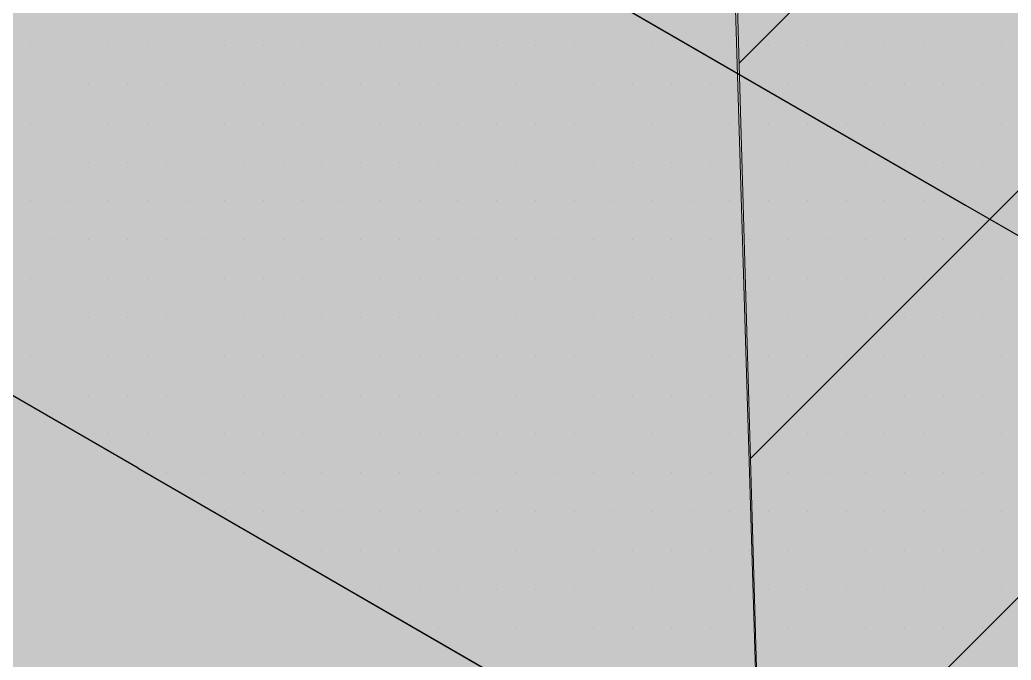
# Model space of a CAD drawing. Extents: x -1328 to 5679, y -4611 to 1603.
# Drawn here: x 776.98 to 811.45, y 908.5 to 930.78 of the extents above; entities that cross this region are included whole.
import ezdxf

# ---------------------------------------------------------------- set-up
doc = ezdxf.new("R2010")
doc.units = 0
doc.header["$MEASUREMENT"] = 0
for name, color, linetype, lineweight in [('.ATI-HATCH', 7, 'Continuous', 0), ('G-ANNO-TTLB', 7, 'Continuous', 0), ('TYVEK', 7, 'Continuous', 0)]:
    doc.layers.add(name, color=color, linetype=linetype, lineweight=lineweight)

# ---------------------------------------------------------------- blocks, each defined once
blk = doc.blocks.new('Block_249')
at = {"layer": '.ATI-HATCH'}
for points, knots in [([(781.09, 915.183), (781.09, 915.183), (809.864, 898.538), (809.864, 898.538), (809.864, 898.538), (835.933, 883.458), (835.933, 883.458), (844.539, 878.479), (855.552, 881.42), (860.53, 890.026), (862.115, 892.766), (862.95, 895.875), (862.95, 899.041), (862.95, 899.041), (862.95, 932.47), (862.95, 932.47), (862.95, 932.47), (836.886, 947.394), (836.886, 947.394), (836.886, 947.394), (836.886, 947.382), (836.886, 947.382), (836.886, 947.382), (836.886, 908.698), (836.886, 908.698), (836.886, 908.698), (809.864, 924.33), (809.864, 924.33), (809.864, 924.33), (754.117, 956.579), (754.117, 956.579), (754.117, 956.579), (754.202, 956.627), (754.202, 956.627), (754.202, 956.627), (754.202, 984.85), (754.202, 984.85), (754.202, 984.85), (731.804, 997.691), (731.804, 997.691), (731.804, 997.691), (731.804, 954.078), (731.804, 954.078), (731.804, 947.652), (735.23, 941.713), (740.792, 938.495), (740.792, 938.495), (781.09, 915.183), (781.09, 915.183)], [0, 0, 0, 0, 1, 1, 1, 2, 2, 2, 3, 3, 3, 4, 4, 4, 5, 5, 5, 6, 6, 6, 7, 7, 7, 8, 8, 8, 9, 9, 9, 10, 10, 10, 11, 11, 11, 12, 12, 12, 13, 13, 13, 14, 14, 14, 15, 15, 15, 16, 16, 16, 16]), ([(809.864, 924.33), (809.864, 924.33), (836.836, 908.727), (836.836, 908.727), (836.836, 908.727), (836.832, 910.68), (836.832, 910.68), (836.832, 910.68), (836.886, 922.65), (836.886, 922.65), (836.886, 922.65), (778.063, 956.679), (778.063, 956.679), (778.063, 956.679), (754.294, 956.679), (754.294, 956.679), (754.294, 956.679), (754.294, 956.477), (754.294, 956.477), (754.294, 956.477), (809.864, 924.33), (809.864, 924.33)], [0, 0, 0, 0, 1, 1, 1, 2, 2, 2, 3, 3, 3, 4, 4, 4, 5, 5, 5, 6, 6, 6, 7, 7, 7, 7])]:
    blk.add_open_spline(points, degree=3, knots=knots, dxfattribs=at)
at = {"layer": '.ATI-HATCH', "color": 8, "lineweight": 0, "true_color": 0x808080}
for points in [[(777.357, 929.877), (777.357, 929.877), (777.357, 929.877), (777.357, 929.877)], [(778.707, 929.877), (778.707, 929.877), (778.707, 929.877), (778.707, 929.877)], [(780.057, 929.877), (780.057, 929.877), (780.057, 929.877), (780.057, 929.877)], [(781.408, 929.877), (781.408, 929.877), (781.408, 929.877), (781.408, 929.877)], [(782.758, 929.877), (782.758, 929.877), (782.758, 929.877), (782.758, 929.877)], [(784.108, 929.877), (784.108, 929.877), (784.108, 929.877), (784.108, 929.877)], [(785.458, 929.877), (785.458, 929.877), (785.458, 929.877), (785.458, 929.877)], [(786.808, 929.877), (786.808, 929.877), (786.808, 929.877), (786.808, 929.877)], [(788.159, 929.877), (788.159, 929.877), (788.159, 929.877), (788.159, 929.877)], [(789.509, 929.877), (789.509, 929.877), (789.509, 929.877), (789.509, 929.877)], [(790.859, 929.877), (790.859, 929.877), (790.859, 929.877), (790.859, 929.877)], [(792.209, 929.877), (792.209, 929.877), (792.209, 929.877), (792.209, 929.877)], [(793.559, 929.877), (793.559, 929.877), (793.559, 929.877), (793.559, 929.877)], [(794.91, 929.877), (794.91, 929.877), (794.91, 929.877), (794.91, 929.877)], [(796.26, 929.877), (796.26, 929.877), (796.26, 929.877), (796.26, 929.877)], [(797.61, 929.877), (797.61, 929.877), (797.61, 929.877), (797.61, 929.877)], [(798.96, 929.877), (798.96, 929.877), (798.96, 929.877), (798.96, 929.877)], [(800.31, 929.877), (800.31, 929.877), (800.31, 929.877), (800.31, 929.877)], [(801.661, 929.877), (801.661, 929.877), (801.661, 929.877), (801.661, 929.877)], [(803.011, 929.877), (803.011, 929.877), (803.011, 929.877), (803.011, 929.877)], [(804.361, 929.877), (804.361, 929.877), (804.361, 929.877), (804.361, 929.877)], [(805.711, 929.877), (805.711, 929.877), (805.711, 929.877), (805.711, 929.877)], [(807.061, 929.877), (807.061, 929.877), (807.061, 929.877), (807.061, 929.877)], [(808.412, 929.877), (808.412, 929.877), (808.412, 929.877), (808.412, 929.877)], [(809.762, 929.877), (809.762, 929.877), (809.762, 929.877), (809.762, 929.877)], [(811.112, 929.877), (811.112, 929.877), (811.112, 929.877), (811.112, 929.877)], [(778.032, 928.526), (778.032, 928.526), (778.032, 928.526), (778.032, 928.526)], [(779.382, 928.526), (779.382, 928.526), (779.382, 928.526), (779.382, 928.526)], [(780.733, 928.526), (780.733, 928.526), (780.733, 928.526), (780.733, 928.526)], [(782.083, 928.526), (782.083, 928.526), (782.083, 928.526), (782.083, 928.526)], [(783.433, 928.526), (783.433, 928.526), (783.433, 928.526), (783.433, 928.526)], [(784.783, 928.526), (784.783, 928.526), (784.783, 928.526), (784.783, 928.526)], [(786.133, 928.526), (786.133, 928.526), (786.133, 928.526), (786.133, 928.526)], [(787.484, 928.526), (787.484, 928.526), (787.484, 928.526), (787.484, 928.526)], [(788.834, 928.526), (788.834, 928.526), (788.834, 928.526), (788.834, 928.526)], [(790.184, 928.526), (790.184, 928.526), (790.184, 928.526), (790.184, 928.526)], [(791.534, 928.526), (791.534, 928.526), (791.534, 928.526), (791.534, 928.526)], [(792.884, 928.526), (792.884, 928.526), (792.884, 928.526), (792.884, 928.526)], [(794.235, 928.526), (794.235, 928.526), (794.235, 928.526), (794.235, 928.526)], [(795.585, 928.526), (795.585, 928.526), (795.585, 928.526), (795.585, 928.526)], [(796.935, 928.526), (796.935, 928.526), (796.935, 928.526), (796.935, 928.526)], [(798.285, 928.526), (798.285, 928.526), (798.285, 928.526), (798.285, 928.526)], [(799.635, 928.526), (799.635, 928.526), (799.635, 928.526), (799.635, 928.526)], [(800.986, 928.526), (800.986, 928.526), (800.986, 928.526), (800.986, 928.526)], [(802.336, 928.526), (802.336, 928.526), (802.336, 928.526), (802.336, 928.526)], [(803.686, 928.526), (803.686, 928.526), (803.686, 928.526), (803.686, 928.526)], [(805.036, 928.526), (805.036, 928.526), (805.036, 928.526), (805.036, 928.526)], [(806.386, 928.526), (806.386, 928.526), (806.386, 928.526), (806.386, 928.526)], [(807.737, 928.526), (807.737, 928.526), (807.737, 928.526), (807.737, 928.526)], [(809.087, 928.526), (809.087, 928.526), (809.087, 928.526), (809.087, 928.526)], [(810.437, 928.526), (810.437, 928.526), (810.437, 928.526), (810.437, 928.526)], [(777.357, 927.176), (777.357, 927.176), (777.357, 927.176), (777.357, 927.176)], [(778.707, 927.176), (778.707, 927.176), (778.707, 927.176), (778.707, 927.176)], [(780.057, 927.176), (780.057, 927.176), (780.057, 927.176), (780.057, 927.176)], [(781.408, 927.176), (781.408, 927.176), (781.408, 927.176), (781.408, 927.176)], [(782.758, 927.176), (782.758, 927.176), (782.758, 927.176), (782.758, 927.176)], [(784.108, 927.176), (784.108, 927.176), (784.108, 927.176), (784.108, 927.176)], [(785.458, 927.176), (785.458, 927.176), (785.458, 927.176), (785.458, 927.176)], [(786.808, 927.176), (786.808, 927.176), (786.808, 927.176), (786.808, 927.176)], [(788.159, 927.176), (788.159, 927.176), (788.159, 927.176), (788.159, 927.176)], [(789.509, 927.176), (789.509, 927.176), (789.509, 927.176), (789.509, 927.176)], [(790.859, 927.176), (790.859, 927.176), (790.859, 927.176), (790.859, 927.176)], [(792.209, 927.176), (792.209, 927.176), (792.209, 927.176), (792.209, 927.176)], [(793.559, 927.176), (793.559, 927.176), (793.559, 927.176), (793.559, 927.176)], [(794.91, 927.176), (794.91, 927.176), (794.91, 927.176), (794.91, 927.176)], [(796.26, 927.176), (796.26, 927.176), (796.26, 927.176), (796.26, 927.176)], [(797.61, 927.176), (797.61, 927.176), (797.61, 927.176), (797.61, 927.176)], [(798.96, 927.176), (798.96, 927.176), (798.96, 927.176), (798.96, 927.176)], [(800.31, 927.176), (800.31, 927.176), (800.31, 927.176), (800.31, 927.176)], [(801.661, 927.176), (801.661, 927.176), (801.661, 927.176), (801.661, 927.176)], [(803.011, 927.176), (803.011, 927.176), (803.011, 927.176), (803.011, 927.176)], [(804.361, 927.176), (804.361, 927.176), (804.361, 927.176), (804.361, 927.176)], [(805.711, 927.176), (805.711, 927.176), (805.711, 927.176), (805.711, 927.176)], [(807.061, 927.176), (807.061, 927.176), (807.061, 927.176), (807.061, 927.176)], [(808.412, 927.176), (808.412, 927.176), (808.412, 927.176), (808.412, 927.176)], [(809.762, 927.176), (809.762, 927.176), (809.762, 927.176), (809.762, 927.176)], [(811.112, 927.176), (811.112, 927.176), (811.112, 927.176), (811.112, 927.176)], [(778.032, 925.826), (778.032, 925.826), (778.032, 925.826), (778.032, 925.826)], [(779.382, 925.826), (779.382, 925.826), (779.382, 925.826), (779.382, 925.826)], [(780.733, 925.826), (780.733, 925.826), (780.733, 925.826), (780.733, 925.826)], [(782.083, 925.826), (782.083, 925.826), (782.083, 925.826), (782.083, 925.826)], [(783.433, 925.826), (783.433, 925.826), (783.433, 925.826), (783.433, 925.826)], [(784.783, 925.826), (784.783, 925.826), (784.783, 925.826), (784.783, 925.826)], [(786.133, 925.826), (786.133, 925.826), (786.133, 925.826), (786.133, 925.826)], [(787.484, 925.826), (787.484, 925.826), (787.484, 925.826), (787.484, 925.826)], [(788.834, 925.826), (788.834, 925.826), (788.834, 925.826), (788.834, 925.826)], [(790.184, 925.826), (790.184, 925.826), (790.184, 925.826), (790.184, 925.826)], [(791.534, 925.826), (791.534, 925.826), (791.534, 925.826), (791.534, 925.826)], [(792.884, 925.826), (792.884, 925.826), (792.884, 925.826), (792.884, 925.826)], [(794.235, 925.826), (794.235, 925.826), (794.235, 925.826), (794.235, 925.826)], [(795.585, 925.826), (795.585, 925.826), (795.585, 925.826), (795.585, 925.826)], [(796.935, 925.826), (796.935, 925.826), (796.935, 925.826), (796.935, 925.826)], [(798.285, 925.826), (798.285, 925.826), (798.285, 925.826), (798.285, 925.826)], [(799.635, 925.826), (799.635, 925.826), (799.635, 925.826), (799.635, 925.826)], [(800.986, 925.826), (800.986, 925.826), (800.986, 925.826), (800.986, 925.826)], [(802.336, 925.826), (802.336, 925.826), (802.336, 925.826), (802.336, 925.826)], [(803.686, 925.826), (803.686, 925.826), (803.686, 925.826), (803.686, 925.826)], [(805.036, 925.826), (805.036, 925.826), (805.036, 925.826), (805.036, 925.826)], [(806.386, 925.826), (806.386, 925.826), (806.386, 925.826), (806.386, 925.826)], [(807.737, 925.826), (807.737, 925.826), (807.737, 925.826), (807.737, 925.826)], [(809.087, 925.826), (809.087, 925.826), (809.087, 925.826), (809.087, 925.826)], [(810.437, 925.826), (810.437, 925.826), (810.437, 925.826), (810.437, 925.826)], [(777.357, 924.476), (777.357, 924.476), (777.357, 924.476), (777.357, 924.476)], [(778.707, 924.476), (778.707, 924.476), (778.707, 924.476), (778.707, 924.476)], [(780.057, 924.476), (780.057, 924.476), (780.057, 924.476), (780.057, 924.476)], [(781.408, 924.476), (781.408, 924.476), (781.408, 924.476), (781.408, 924.476)], [(782.758, 924.476), (782.758, 924.476), (782.758, 924.476), (782.758, 924.476)], [(784.108, 924.476), (784.108, 924.476), (784.108, 924.476), (784.108, 924.476)], [(785.458, 924.476), (785.458, 924.476), (785.458, 924.476), (785.458, 924.476)], [(786.808, 924.476), (786.808, 924.476), (786.808, 924.476), (786.808, 924.476)], [(788.159, 924.476), (788.159, 924.476), (788.159, 924.476), (788.159, 924.476)], [(789.509, 924.476), (789.509, 924.476), (789.509, 924.476), (789.509, 924.476)], [(790.859, 924.476), (790.859, 924.476), (790.859, 924.476), (790.859, 924.476)], [(792.209, 924.476), (792.209, 924.476), (792.209, 924.476), (792.209, 924.476)], [(793.559, 924.476), (793.559, 924.476), (793.559, 924.476), (793.559, 924.476)], [(794.91, 924.476), (794.91, 924.476), (794.91, 924.476), (794.91, 924.476)], [(796.26, 924.476), (796.26, 924.476), (796.26, 924.476), (796.26, 924.476)], [(797.61, 924.476), (797.61, 924.476), (797.61, 924.476), (797.61, 924.476)], [(798.96, 924.476), (798.96, 924.476), (798.96, 924.476), (798.96, 924.476)], [(800.31, 924.476), (800.31, 924.476), (800.31, 924.476), (800.31, 924.476)], [(801.661, 924.476), (801.661, 924.476), (801.661, 924.476), (801.661, 924.476)], [(803.011, 924.476), (803.011, 924.476), (803.011, 924.476), (803.011, 924.476)], [(804.361, 924.476), (804.361, 924.476), (804.361, 924.476), (804.361, 924.476)], [(805.711, 924.476), (805.711, 924.476), (805.711, 924.476), (805.711, 924.476)], [(807.061, 924.476), (807.061, 924.476), (807.061, 924.476), (807.061, 924.476)], [(808.412, 924.476), (808.412, 924.476), (808.412, 924.476), (808.412, 924.476)], [(809.762, 924.476), (809.762, 924.476), (809.762, 924.476), (809.762, 924.476)], [(811.112, 924.476), (811.112, 924.476), (811.112, 924.476), (811.112, 924.476)], [(778.032, 923.126), (778.032, 923.126), (778.032, 923.126), (778.032, 923.126)], [(779.382, 923.126), (779.382, 923.126), (779.382, 923.126), (779.382, 923.126)], [(780.733, 923.126), (780.733, 923.126), (780.733, 923.126), (780.733, 923.126)], [(782.083, 923.126), (782.083, 923.126), (782.083, 923.126), (782.083, 923.126)], [(783.433, 923.126), (783.433, 923.126), (783.433, 923.126), (783.433, 923.126)], [(784.783, 923.126), (784.783, 923.126), (784.783, 923.126), (784.783, 923.126)], [(786.133, 923.126), (786.133, 923.126), (786.133, 923.126), (786.133, 923.126)], [(787.484, 923.126), (787.484, 923.126), (787.484, 923.126), (787.484, 923.126)], [(788.834, 923.126), (788.834, 923.126), (788.834, 923.126), (788.834, 923.126)], [(790.184, 923.126), (790.184, 923.126), (790.184, 923.126), (790.184, 923.126)], [(791.534, 923.126), (791.534, 923.126), (791.534, 923.126), (791.534, 923.126)], [(792.884, 923.126), (792.884, 923.126), (792.884, 923.126), (792.884, 923.126)], [(794.235, 923.126), (794.235, 923.126), (794.235, 923.126), (794.235, 923.126)], [(795.585, 923.126), (795.585, 923.126), (795.585, 923.126), (795.585, 923.126)], [(796.935, 923.126), (796.935, 923.126), (796.935, 923.126), (796.935, 923.126)], [(798.285, 923.126), (798.285, 923.126), (798.285, 923.126), (798.285, 923.126)], [(799.635, 923.126), (799.635, 923.126), (799.635, 923.126), (799.635, 923.126)], [(800.986, 923.126), (800.986, 923.126), (800.986, 923.126), (800.986, 923.126)], [(802.336, 923.126), (802.336, 923.126), (802.336, 923.126), (802.336, 923.126)], [(803.686, 923.126), (803.686, 923.126), (803.686, 923.126), (803.686, 923.126)], [(805.036, 923.126), (805.036, 923.126), (805.036, 923.126), (805.036, 923.126)], [(806.386, 923.126), (806.386, 923.126), (806.386, 923.126), (806.386, 923.126)], [(807.737, 923.126), (807.737, 923.126), (807.737, 923.126), (807.737, 923.126)], [(809.087, 923.126), (809.087, 923.126), (809.087, 923.126), (809.087, 923.126)], [(810.437, 923.126), (810.437, 923.126), (810.437, 923.126), (810.437, 923.126)], [(777.357, 921.775), (777.357, 921.775), (777.357, 921.775), (777.357, 921.775)], [(778.707, 921.775), (778.707, 921.775), (778.707, 921.775), (778.707, 921.775)], [(780.057, 921.775), (780.057, 921.775), (780.057, 921.775), (780.057, 921.775)], [(781.408, 921.775), (781.408, 921.775), (781.408, 921.775), (781.408, 921.775)], [(782.758, 921.775), (782.758, 921.775), (782.758, 921.775), (782.758, 921.775)], [(784.108, 921.775), (784.108, 921.775), (784.108, 921.775), (784.108, 921.775)], [(785.458, 921.775), (785.458, 921.775), (785.458, 921.775), (785.458, 921.775)], [(786.808, 921.775), (786.808, 921.775), (786.808, 921.775), (786.808, 921.775)], [(788.159, 921.775), (788.159, 921.775), (788.159, 921.775), (788.159, 921.775)], [(789.509, 921.775), (789.509, 921.775), (789.509, 921.775), (789.509, 921.775)], [(790.859, 921.775), (790.859, 921.775), (790.859, 921.775), (790.859, 921.775)], [(792.209, 921.775), (792.209, 921.775), (792.209, 921.775), (792.209, 921.775)], [(793.559, 921.775), (793.559, 921.775), (793.559, 921.775), (793.559, 921.775)], [(794.91, 921.775), (794.91, 921.775), (794.91, 921.775), (794.91, 921.775)], [(796.26, 921.775), (796.26, 921.775), (796.26, 921.775), (796.26, 921.775)], [(797.61, 921.775), (797.61, 921.775), (797.61, 921.775), (797.61, 921.775)], [(798.96, 921.775), (798.96, 921.775), (798.96, 921.775), (798.96, 921.775)], [(800.31, 921.775), (800.31, 921.775), (800.31, 921.775), (800.31, 921.775)], [(801.661, 921.775), (801.661, 921.775), (801.661, 921.775), (801.661, 921.775)], [(803.011, 921.775), (803.011, 921.775), (803.011, 921.775), (803.011, 921.775)], [(804.361, 921.775), (804.361, 921.775), (804.361, 921.775), (804.361, 921.775)], [(805.711, 921.775), (805.711, 921.775), (805.711, 921.775), (805.711, 921.775)], [(807.061, 921.775), (807.061, 921.775), (807.061, 921.775), (807.061, 921.775)], [(808.412, 921.775), (808.412, 921.775), (808.412, 921.775), (808.412, 921.775)], [(809.762, 921.775), (809.762, 921.775), (809.762, 921.775), (809.762, 921.775)], [(811.112, 921.775), (811.112, 921.775), (811.112, 921.775), (811.112, 921.775)], [(778.032, 920.425), (778.032, 920.425), (778.032, 920.425), (778.032, 920.425)], [(779.382, 920.425), (779.382, 920.425), (779.382, 920.425), (779.382, 920.425)], [(780.733, 920.425), (780.733, 920.425), (780.733, 920.425), (780.733, 920.425)], [(782.083, 920.425), (782.083, 920.425), (782.083, 920.425), (782.083, 920.425)], [(783.433, 920.425), (783.433, 920.425), (783.433, 920.425), (783.433, 920.425)], [(784.783, 920.425), (784.783, 920.425), (784.783, 920.425), (784.783, 920.425)], [(786.133, 920.425), (786.133, 920.425), (786.133, 920.425), (786.133, 920.425)], [(787.484, 920.425), (787.484, 920.425), (787.484, 920.425), (787.484, 920.425)], [(788.834, 920.425), (788.834, 920.425), (788.834, 920.425), (788.834, 920.425)], [(790.184, 920.425), (790.184, 920.425), (790.184, 920.425), (790.184, 920.425)], [(791.534, 920.425), (791.534, 920.425), (791.534, 920.425), (791.534, 920.425)], [(792.884, 920.425), (792.884, 920.425), (792.884, 920.425), (792.884, 920.425)], [(794.235, 920.425), (794.235, 920.425), (794.235, 920.425), (794.235, 920.425)], [(795.585, 920.425), (795.585, 920.425), (795.585, 920.425), (795.585, 920.425)], [(796.935, 920.425), (796.935, 920.425), (796.935, 920.425), (796.935, 920.425)], [(798.285, 920.425), (798.285, 920.425), (798.285, 920.425), (798.285, 920.425)], [(799.635, 920.425), (799.635, 920.425), (799.635, 920.425), (799.635, 920.425)], [(800.986, 920.425), (800.986, 920.425), (800.986, 920.425), (800.986, 920.425)], [(802.336, 920.425), (802.336, 920.425), (802.336, 920.425), (802.336, 920.425)], [(803.686, 920.425), (803.686, 920.425), (803.686, 920.425), (803.686, 920.425)], [(805.036, 920.425), (805.036, 920.425), (805.036, 920.425), (805.036, 920.425)], [(806.386, 920.425), (806.386, 920.425), (806.386, 920.425), (806.386, 920.425)], [(807.737, 920.425), (807.737, 920.425), (807.737, 920.425), (807.737, 920.425)], [(809.087, 920.425), (809.087, 920.425), (809.087, 920.425), (809.087, 920.425)], [(810.437, 920.425), (810.437, 920.425), (810.437, 920.425), (810.437, 920.425)], [(777.357, 919.075), (777.357, 919.075), (777.357, 919.075), (777.357, 919.075)], [(778.707, 919.075), (778.707, 919.075), (778.707, 919.075), (778.707, 919.075)], [(780.057, 919.075), (780.057, 919.075), (780.057, 919.075), (780.057, 919.075)], [(781.408, 919.075), (781.408, 919.075), (781.408, 919.075), (781.408, 919.075)], [(782.758, 919.075), (782.758, 919.075), (782.758, 919.075), (782.758, 919.075)], [(784.108, 919.075), (784.108, 919.075), (784.108, 919.075), (784.108, 919.075)], [(785.458, 919.075), (785.458, 919.075), (785.458, 919.075), (785.458, 919.075)], [(786.808, 919.075), (786.808, 919.075), (786.808, 919.075), (786.808, 919.075)], [(788.159, 919.075), (788.159, 919.075), (788.159, 919.075), (788.159, 919.075)], [(789.509, 919.075), (789.509, 919.075), (789.509, 919.075), (789.509, 919.075)], [(790.859, 919.075), (790.859, 919.075), (790.859, 919.075), (790.859, 919.075)], [(792.209, 919.075), (792.209, 919.075), (792.209, 919.075), (792.209, 919.075)], [(793.559, 919.075), (793.559, 919.075), (793.559, 919.075), (793.559, 919.075)], [(794.91, 919.075), (794.91, 919.075), (794.91, 919.075), (794.91, 919.075)], [(796.26, 919.075), (796.26, 919.075), (796.26, 919.075), (796.26, 919.075)], [(797.61, 919.075), (797.61, 919.075), (797.61, 919.075), (797.61, 919.075)], [(798.96, 919.075), (798.96, 919.075), (798.96, 919.075), (798.96, 919.075)], [(800.31, 919.075), (800.31, 919.075), (800.31, 919.075), (800.31, 919.075)], [(801.661, 919.075), (801.661, 919.075), (801.661, 919.075), (801.661, 919.075)], [(803.011, 919.075), (803.011, 919.075), (803.011, 919.075), (803.011, 919.075)], [(804.361, 919.075), (804.361, 919.075), (804.361, 919.075), (804.361, 919.075)], [(805.711, 919.075), (805.711, 919.075), (805.711, 919.075), (805.711, 919.075)], [(807.061, 919.075), (807.061, 919.075), (807.061, 919.075), (807.061, 919.075)], [(808.412, 919.075), (808.412, 919.075), (808.412, 919.075), (808.412, 919.075)], [(809.762, 919.075), (809.762, 919.075), (809.762, 919.075), (809.762, 919.075)], [(811.112, 919.075), (811.112, 919.075), (811.112, 919.075), (811.112, 919.075)], [(778.032, 917.725), (778.032, 917.725), (778.032, 917.725), (778.032, 917.725)], [(779.382, 917.725), (779.382, 917.725), (779.382, 917.725), (779.382, 917.725)], [(780.733, 917.725), (780.733, 917.725), (780.733, 917.725), (780.733, 917.725)], [(782.083, 917.725), (782.083, 917.725), (782.083, 917.725), (782.083, 917.725)], [(783.433, 917.725), (783.433, 917.725), (783.433, 917.725), (783.433, 917.725)], [(784.783, 917.725), (784.783, 917.725), (784.783, 917.725), (784.783, 917.725)], [(786.133, 917.725), (786.133, 917.725), (786.133, 917.725), (786.133, 917.725)], [(787.484, 917.725), (787.484, 917.725), (787.484, 917.725), (787.484, 917.725)], [(788.834, 917.725), (788.834, 917.725), (788.834, 917.725), (788.834, 917.725)], [(790.184, 917.725), (790.184, 917.725), (790.184, 917.725), (790.184, 917.725)], [(791.534, 917.725), (791.534, 917.725), (791.534, 917.725), (791.534, 917.725)], [(792.884, 917.725), (792.884, 917.725), (792.884, 917.725), (792.884, 917.725)], [(794.235, 917.725), (794.235, 917.725), (794.235, 917.725), (794.235, 917.725)], [(795.585, 917.725), (795.585, 917.725), (795.585, 917.725), (795.585, 917.725)], [(796.935, 917.725), (796.935, 917.725), (796.935, 917.725), (796.935, 917.725)], [(798.285, 917.725), (798.285, 917.725), (798.285, 917.725), (798.285, 917.725)], [(799.635, 917.725), (799.635, 917.725), (799.635, 917.725), (799.635, 917.725)], [(800.986, 917.725), (800.986, 917.725), (800.986, 917.725), (800.986, 917.725)], [(802.336, 917.725), (802.336, 917.725), (802.336, 917.725), (802.336, 917.725)], [(803.686, 917.725), (803.686, 917.725), (803.686, 917.725), (803.686, 917.725)], [(805.036, 917.725), (805.036, 917.725), (805.036, 917.725), (805.036, 917.725)], [(806.386, 917.725), (806.386, 917.725), (806.386, 917.725), (806.386, 917.725)], [(807.737, 917.725), (807.737, 917.725), (807.737, 917.725), (807.737, 917.725)], [(809.087, 917.725), (809.087, 917.725), (809.087, 917.725), (809.087, 917.725)], [(810.437, 917.725), (810.437, 917.725), (810.437, 917.725), (810.437, 917.725)], [(780.057, 916.375), (780.057, 916.375), (780.057, 916.375), (780.057, 916.375)], [(781.408, 916.375), (781.408, 916.375), (781.408, 916.375), (781.408, 916.375)], [(782.758, 916.375), (782.758, 916.375), (782.758, 916.375), (782.758, 916.375)], [(784.108, 916.375), (784.108, 916.375), (784.108, 916.375), (784.108, 916.375)], [(785.458, 916.375), (785.458, 916.375), (785.458, 916.375), (785.458, 916.375)], [(786.808, 916.375), (786.808, 916.375), (786.808, 916.375), (786.808, 916.375)], [(788.159, 916.375), (788.159, 916.375), (788.159, 916.375), (788.159, 916.375)], [(789.509, 916.375), (789.509, 916.375), (789.509, 916.375), (789.509, 916.375)], [(790.859, 916.375), (790.859, 916.375), (790.859, 916.375), (790.859, 916.375)], [(792.209, 916.375), (792.209, 916.375), (792.209, 916.375), (792.209, 916.375)], [(793.559, 916.375), (793.559, 916.375), (793.559, 916.375), (793.559, 916.375)], [(794.91, 916.375), (794.91, 916.375), (794.91, 916.375), (794.91, 916.375)], [(796.26, 916.375), (796.26, 916.375), (796.26, 916.375), (796.26, 916.375)], [(797.61, 916.375), (797.61, 916.375), (797.61, 916.375), (797.61, 916.375)], [(798.96, 916.375), (798.96, 916.375), (798.96, 916.375), (798.96, 916.375)], [(800.31, 916.375), (800.31, 916.375), (800.31, 916.375), (800.31, 916.375)], [(801.661, 916.375), (801.661, 916.375), (801.661, 916.375), (801.661, 916.375)], [(803.011, 916.375), (803.011, 916.375), (803.011, 916.375), (803.011, 916.375)], [(804.361, 916.375), (804.361, 916.375), (804.361, 916.375), (804.361, 916.375)], [(805.711, 916.375), (805.711, 916.375), (805.711, 916.375), (805.711, 916.375)], [(807.061, 916.375), (807.061, 916.375), (807.061, 916.375), (807.061, 916.375)], [(808.412, 916.375), (808.412, 916.375), (808.412, 916.375), (808.412, 916.375)], [(809.762, 916.375), (809.762, 916.375), (809.762, 916.375), (809.762, 916.375)], [(811.112, 916.375), (811.112, 916.375), (811.112, 916.375), (811.112, 916.375)], [(782.083, 915.024), (782.083, 915.024), (782.083, 915.024), (782.083, 915.024)], [(783.433, 915.024), (783.433, 915.024), (783.433, 915.024), (783.433, 915.024)], [(784.783, 915.024), (784.783, 915.024), (784.783, 915.024), (784.783, 915.024)], [(786.133, 915.024), (786.133, 915.024), (786.133, 915.024), (786.133, 915.024)], [(787.484, 915.024), (787.484, 915.024), (787.484, 915.024), (787.484, 915.024)], [(788.834, 915.024), (788.834, 915.024), (788.834, 915.024), (788.834, 915.024)], [(790.184, 915.024), (790.184, 915.024), (790.184, 915.024), (790.184, 915.024)], [(791.534, 915.024), (791.534, 915.024), (791.534, 915.024), (791.534, 915.024)], [(792.884, 915.024), (792.884, 915.024), (792.884, 915.024), (792.884, 915.024)], [(794.235, 915.024), (794.235, 915.024), (794.235, 915.024), (794.235, 915.024)], [(795.585, 915.024), (795.585, 915.024), (795.585, 915.024), (795.585, 915.024)], [(796.935, 915.024), (796.935, 915.024), (796.935, 915.024), (796.935, 915.024)], [(798.285, 915.024), (798.285, 915.024), (798.285, 915.024), (798.285, 915.024)], [(799.635, 915.024), (799.635, 915.024), (799.635, 915.024), (799.635, 915.024)], [(800.986, 915.024), (800.986, 915.024), (800.986, 915.024), (800.986, 915.024)], [(802.336, 915.024), (802.336, 915.024), (802.336, 915.024), (802.336, 915.024)], [(803.686, 915.024), (803.686, 915.024), (803.686, 915.024), (803.686, 915.024)], [(805.036, 915.024), (805.036, 915.024), (805.036, 915.024), (805.036, 915.024)], [(806.386, 915.024), (806.386, 915.024), (806.386, 915.024), (806.386, 915.024)], [(807.737, 915.024), (807.737, 915.024), (807.737, 915.024), (807.737, 915.024)], [(809.087, 915.024), (809.087, 915.024), (809.087, 915.024), (809.087, 915.024)], [(810.437, 915.024), (810.437, 915.024), (810.437, 915.024), (810.437, 915.024)], [(784.108, 913.674), (784.108, 913.674), (784.108, 913.674), (784.108, 913.674)], [(785.458, 913.674), (785.458, 913.674), (785.458, 913.674), (785.458, 913.674)], [(786.808, 913.674), (786.808, 913.674), (786.808, 913.674), (786.808, 913.674)], [(788.159, 913.674), (788.159, 913.674), (788.159, 913.674), (788.159, 913.674)], [(789.509, 913.674), (789.509, 913.674), (789.509, 913.674), (789.509, 913.674)], [(790.859, 913.674), (790.859, 913.674), (790.859, 913.674), (790.859, 913.674)], [(792.209, 913.674), (792.209, 913.674), (792.209, 913.674), (792.209, 913.674)], [(793.559, 913.674), (793.559, 913.674), (793.559, 913.674), (793.559, 913.674)], [(794.91, 913.674), (794.91, 913.674), (794.91, 913.674), (794.91, 913.674)], [(796.26, 913.674), (796.26, 913.674), (796.26, 913.674), (796.26, 913.674)], [(797.61, 913.674), (797.61, 913.674), (797.61, 913.674), (797.61, 913.674)], [(798.96, 913.674), (798.96, 913.674), (798.96, 913.674), (798.96, 913.674)], [(800.31, 913.674), (800.31, 913.674), (800.31, 913.674), (800.31, 913.674)], [(801.661, 913.674), (801.661, 913.674), (801.661, 913.674), (801.661, 913.674)], [(803.011, 913.674), (803.011, 913.674), (803.011, 913.674), (803.011, 913.674)], [(804.361, 913.674), (804.361, 913.674), (804.361, 913.674), (804.361, 913.674)], [(805.711, 913.674), (805.711, 913.674), (805.711, 913.674), (805.711, 913.674)], [(807.061, 913.674), (807.061, 913.674), (807.061, 913.674), (807.061, 913.674)], [(808.412, 913.674), (808.412, 913.674), (808.412, 913.674), (808.412, 913.674)], [(809.762, 913.674), (809.762, 913.674), (809.762, 913.674), (809.762, 913.674)], [(811.112, 913.674), (811.112, 913.674), (811.112, 913.674), (811.112, 913.674)], [(786.133, 912.324), (786.133, 912.324), (786.133, 912.324), (786.133, 912.324)], [(787.484, 912.324), (787.484, 912.324), (787.484, 912.324), (787.484, 912.324)], [(788.834, 912.324), (788.834, 912.324), (788.834, 912.324), (788.834, 912.324)], [(790.184, 912.324), (790.184, 912.324), (790.184, 912.324), (790.184, 912.324)], [(791.534, 912.324), (791.534, 912.324), (791.534, 912.324), (791.534, 912.324)], [(792.884, 912.324), (792.884, 912.324), (792.884, 912.324), (792.884, 912.324)], [(794.235, 912.324), (794.235, 912.324), (794.235, 912.324), (794.235, 912.324)], [(795.585, 912.324), (795.585, 912.324), (795.585, 912.324), (795.585, 912.324)], [(796.935, 912.324), (796.935, 912.324), (796.935, 912.324), (796.935, 912.324)], [(798.285, 912.324), (798.285, 912.324), (798.285, 912.324), (798.285, 912.324)], [(799.635, 912.324), (799.635, 912.324), (799.635, 912.324), (799.635, 912.324)], [(800.986, 912.324), (800.986, 912.324), (800.986, 912.324), (800.986, 912.324)], [(802.336, 912.324), (802.336, 912.324), (802.336, 912.324), (802.336, 912.324)], [(803.686, 912.324), (803.686, 912.324), (803.686, 912.324), (803.686, 912.324)], [(805.036, 912.324), (805.036, 912.324), (805.036, 912.324), (805.036, 912.324)], [(806.386, 912.324), (806.386, 912.324), (806.386, 912.324), (806.386, 912.324)], [(807.737, 912.324), (807.737, 912.324), (807.737, 912.324), (807.737, 912.324)], [(809.087, 912.324), (809.087, 912.324), (809.087, 912.324), (809.087, 912.324)], [(810.437, 912.324), (810.437, 912.324), (810.437, 912.324), (810.437, 912.324)], [(789.509, 910.974), (789.509, 910.974), (789.509, 910.974), (789.509, 910.974)], [(790.859, 910.974), (790.859, 910.974), (790.859, 910.974), (790.859, 910.974)], [(792.209, 910.974), (792.209, 910.974), (792.209, 910.974), (792.209, 910.974)], [(793.559, 910.974), (793.559, 910.974), (793.559, 910.974), (793.559, 910.974)], [(794.91, 910.974), (794.91, 910.974), (794.91, 910.974), (794.91, 910.974)], [(796.26, 910.974), (796.26, 910.974), (796.26, 910.974), (796.26, 910.974)], [(797.61, 910.974), (797.61, 910.974), (797.61, 910.974), (797.61, 910.974)], [(798.96, 910.974), (798.96, 910.974), (798.96, 910.974), (798.96, 910.974)], [(800.31, 910.974), (800.31, 910.974), (800.31, 910.974), (800.31, 910.974)], [(801.661, 910.974), (801.661, 910.974), (801.661, 910.974), (801.661, 910.974)], [(803.011, 910.974), (803.011, 910.974), (803.011, 910.974), (803.011, 910.974)], [(804.361, 910.974), (804.361, 910.974), (804.361, 910.974), (804.361, 910.974)], [(805.711, 910.974), (805.711, 910.974), (805.711, 910.974), (805.711, 910.974)], [(807.061, 910.974), (807.061, 910.974), (807.061, 910.974), (807.061, 910.974)], [(808.412, 910.974), (808.412, 910.974), (808.412, 910.974), (808.412, 910.974)], [(809.762, 910.974), (809.762, 910.974), (809.762, 910.974), (809.762, 910.974)], [(811.112, 910.974), (811.112, 910.974), (811.112, 910.974), (811.112, 910.974)], [(791.534, 909.624), (791.534, 909.624), (791.534, 909.624), (791.534, 909.624)], [(792.884, 909.624), (792.884, 909.624), (792.884, 909.624), (792.884, 909.624)], [(794.235, 909.624), (794.235, 909.624), (794.235, 909.624), (794.235, 909.624)], [(795.585, 909.624), (795.585, 909.624), (795.585, 909.624), (795.585, 909.624)], [(796.935, 909.624), (796.935, 909.624), (796.935, 909.624), (796.935, 909.624)], [(798.285, 909.624), (798.285, 909.624), (798.285, 909.624), (798.285, 909.624)], [(799.635, 909.624), (799.635, 909.624), (799.635, 909.624), (799.635, 909.624)], [(800.986, 909.624), (800.986, 909.624), (800.986, 909.624), (800.986, 909.624)], [(802.336, 909.624), (802.336, 909.624), (802.336, 909.624), (802.336, 909.624)], [(803.686, 909.624), (803.686, 909.624), (803.686, 909.624), (803.686, 909.624)], [(805.036, 909.624), (805.036, 909.624), (805.036, 909.624), (805.036, 909.624)], [(806.386, 909.624), (806.386, 909.624), (806.386, 909.624), (806.386, 909.624)], [(807.737, 909.624), (807.737, 909.624), (807.737, 909.624), (807.737, 909.624)], [(809.087, 909.624), (809.087, 909.624), (809.087, 909.624), (809.087, 909.624)], [(810.437, 909.624), (810.437, 909.624), (810.437, 909.624), (810.437, 909.624)]]:
    blk.add_open_spline(points, degree=3, dxfattribs=at)
blk = doc.blocks.new('Block_286')
at = {"layer": '.ATI-HATCH', "true_color": 0xe6e6e6, "transparency": 33554687}
h = blk.add_hatch(color=254, dxfattribs=at)
edge = h.paths.add_edge_path()
edge.add_spline(control_points=[(1182.214, 1445.142), (1182.214, 1445.142), (1180.781, 1445.094), (1180.781, 1445.094), (1180.781, 1445.094), (1177.77, 1444.998), (1177.77, 1444.998), (1177.77, 1444.998), (1166.303, 1444.521), (1166.303, 1444.521), (1166.303, 1444.521), (1165.157, 1444.473), (1165.157, 1444.473), (1165.157, 1444.473), (1145.423, 1443.709), (1145.423, 1443.709), (1145.423, 1443.709), (1141.457, 1443.565), (1141.457, 1443.565), (1141.457, 1443.565), (1119.622, 1442.705), (1119.622, 1442.705), (1119.622, 1442.705), (1092.721, 1441.654), (1092.721, 1441.654), (1092.721, 1441.654), (1088.852, 1441.51), (1088.852, 1441.51), (1088.852, 1441.51), (1067.875, 1440.698), (1067.875, 1440.698), (1067.875, 1440.698), (1054.068, 1440.173), (1054.068, 1440.173), (1054.068, 1440.173), (977.093, 1437.162), (977.093, 1437.162), (977.093, 1437.162), (898.065, 1434.056), (898.065, 1434.056), (898.065, 1434.056), (860.987, 1432.623), (860.987, 1432.623), (860.987, 1432.623), (827.398, 1431.333), (827.398, 1431.333), (827.398, 1431.333), (798.682, 1430.186), (798.682, 1430.186), (798.682, 1430.186), (776.416, 1429.326), (776.416, 1429.326), (776.416, 1429.326), (761.986, 1428.753), (761.986, 1428.753), (761.986, 1428.753), (756.826, 1428.562), (756.826, 1428.562), (756.826, 1428.562), (771.781, 845.355), (771.781, 845.355), (771.781, 845.355), (771.83, 844.019), (771.83, 844.019), (771.83, 844.019), (1169.647, 897.245), (1169.647, 897.245), (1169.647, 897.245), (1182.214, 1445.142), (1182.214, 1445.142)], knot_values=[0, 0, 0, 0, 1, 1, 1, 2, 2, 2, 3, 3, 3, 4, 4, 4, 5, 5, 5, 6, 6, 6, 7, 7, 7, 8, 8, 8, 9, 9, 9, 10, 10, 10, 11, 11, 11, 12, 12, 12, 13, 13, 13, 14, 14, 14, 15, 15, 15, 16, 16, 16, 17, 17, 17, 18, 18, 18, 19, 19, 19, 20, 20, 20, 21, 21, 21, 22, 22, 22, 23, 23, 23, 23], degree=3, periodic=0)
edge.add_line((1182.214, 1445.142), (1182.214, 1445.142))
edge = h.paths.add_edge_path()
edge.add_spline(control_points=[(877.041, 981.958), (877.041, 981.958), (876.946, 991.037), (876.946, 991.037), (876.946, 991.037), (873.697, 1249.672), (873.697, 1249.672), (873.697, 1249.672), (873.458, 1251.249), (873.458, 1251.249), (873.458, 1251.249), (873.649, 1251.727), (873.649, 1251.727), (873.649, 1251.727), (873.124, 1294.968), (873.124, 1294.968), (873.124, 1294.968), (873.028, 1302.613), (873.028, 1302.613), (873.028, 1302.613), (873.028, 1302.996), (873.028, 1302.996), (873.028, 1302.996), (1071.269, 1314.988), (1071.269, 1314.988), (1071.269, 1314.988), (1075.903, 1315.227), (1075.903, 1315.227), (1075.903, 1315.227), (1076.429, 1315.275), (1076.429, 1315.275), (1076.429, 1315.275), (1077.767, 1315.37), (1077.767, 1315.37), (1077.767, 1315.37), (1077.241, 1267.972), (1077.241, 1267.972), (1077.241, 1267.972), (1077.48, 1267.494), (1077.48, 1267.494), (1077.48, 1267.494), (1077.193, 1263.72), (1077.193, 1263.72), (1077.193, 1263.72), (1075.33, 1096.919), (1075.33, 1096.919), (1075.33, 1096.919), (1075.569, 1096.441), (1075.569, 1096.441), (1075.569, 1096.441), (1075.281, 1093.908), (1075.281, 1093.908), (1075.281, 1093.908), (1074.184, 995.242), (1074.184, 995.242), (1074.184, 995.242), (877.185, 972.641), (877.185, 972.641), (877.185, 972.641), (877.137, 973.741), (877.137, 973.741), (877.137, 973.741), (877.137, 974.267), (877.137, 974.267), (877.137, 974.267), (877.041, 981.912), (877.041, 981.912), (877.041, 981.912), (877.041, 981.958), (877.041, 981.958)], knot_values=[0, 0, 0, 0, 1, 1, 1, 2, 2, 2, 3, 3, 3, 4, 4, 4, 5, 5, 5, 6, 6, 6, 7, 7, 7, 8, 8, 8, 9, 9, 9, 10, 10, 10, 11, 11, 11, 12, 12, 12, 13, 13, 13, 14, 14, 14, 15, 15, 15, 16, 16, 16, 17, 17, 17, 18, 18, 18, 19, 19, 19, 20, 20, 20, 21, 21, 21, 22, 22, 22, 23, 23, 23, 23], degree=3, periodic=0)
edge.add_line((877.041, 981.958), (877.041, 981.958))
at = {"layer": '.ATI-HATCH', "true_color": 0x000000, "transparency": 33554687}
h = blk.add_hatch(dxfattribs=at)
h.set_pattern_fill('_U', color=18, scale=10, angle=45, style=2, pattern_type=0)
h.set_pattern_definition([(45, (0, 0), (-7.071067, 7.07107), [])])
h.paths.add_polyline_path([(796.02, 1137.072), (875.817, 1145.362), (878.128, 972.24), (1075.126, 994.841), (1076.971, 1167.606), (1150.732, 1175.19), (1145.111, 930.504), (803.205, 886.833)])
at = {"layer": '.ATI-HATCH'}
blk.add_lwpolyline([(796.02, 1137.072), (875.817, 1145.362), (878.128, 972.24), (1075.126, 994.841), (1076.971, 1167.606), (1150.732, 1175.19), (1145.111, 930.504), (803.205, 886.833)], close=True, dxfattribs=at)
for points, knots in [([(1182.214, 1445.142), (1182.214, 1445.142), (1180.781, 1445.094), (1180.781, 1445.094), (1180.781, 1445.094), (1177.77, 1444.998), (1177.77, 1444.998), (1177.77, 1444.998), (1166.303, 1444.521), (1166.303, 1444.521), (1166.303, 1444.521), (1165.157, 1444.473), (1165.157, 1444.473), (1165.157, 1444.473), (1145.423, 1443.709), (1145.423, 1443.709), (1145.423, 1443.709), (1141.457, 1443.565), (1141.457, 1443.565), (1141.457, 1443.565), (1119.622, 1442.705), (1119.622, 1442.705), (1119.622, 1442.705), (1092.721, 1441.654), (1092.721, 1441.654), (1092.721, 1441.654), (1088.852, 1441.51), (1088.852, 1441.51), (1088.852, 1441.51), (1067.875, 1440.698), (1067.875, 1440.698), (1067.875, 1440.698), (1054.068, 1440.173), (1054.068, 1440.173), (1054.068, 1440.173), (977.093, 1437.162), (977.093, 1437.162), (977.093, 1437.162), (898.065, 1434.056), (898.065, 1434.056), (898.065, 1434.056), (860.987, 1432.623), (860.987, 1432.623), (860.987, 1432.623), (827.398, 1431.333), (827.398, 1431.333), (827.398, 1431.333), (798.682, 1430.186), (798.682, 1430.186), (798.682, 1430.186), (776.416, 1429.326), (776.416, 1429.326), (776.416, 1429.326), (761.986, 1428.753), (761.986, 1428.753), (761.986, 1428.753), (756.826, 1428.562), (756.826, 1428.562), (756.826, 1428.562), (771.781, 845.355), (771.781, 845.355), (771.781, 845.355), (771.83, 844.019), (771.83, 844.019), (771.83, 844.019), (1169.647, 897.245), (1169.647, 897.245), (1169.647, 897.245), (1182.214, 1445.142), (1182.214, 1445.142)], [0, 0, 0, 0, 1, 1, 1, 2, 2, 2, 3, 3, 3, 4, 4, 4, 5, 5, 5, 6, 6, 6, 7, 7, 7, 8, 8, 8, 9, 9, 9, 10, 10, 10, 11, 11, 11, 12, 12, 12, 13, 13, 13, 14, 14, 14, 15, 15, 15, 16, 16, 16, 17, 17, 17, 18, 18, 18, 19, 19, 19, 20, 20, 20, 21, 21, 21, 22, 22, 22, 23, 23, 23, 23]), ([(788.322, 1378.779), (788.322, 1378.779), (1155.317, 1395.419), (1155.317, 1395.419), (1155.317, 1395.419), (1144.674, 931.052), (1144.674, 931.052), (1144.674, 931.052), (803.187, 887.435), (803.187, 887.435), (803.187, 887.435), (788.322, 1378.779), (788.322, 1378.779)], [0, 0, 0, 0, 1, 1, 1, 2, 2, 2, 3, 3, 3, 4, 4, 4, 4])]:
    blk.add_open_spline(points, degree=3, knots=knots, dxfattribs=at)
at = {"layer": '.ATI-HATCH', "color": 18, "lineweight": 18, "true_color": 0x000000}
blk.add_open_spline([(788.322, 1378.779), (788.322, 1378.779), (1155.317, 1395.419), (1155.317, 1395.419), (1155.317, 1395.419), (1144.674, 931.052), (1144.674, 931.052), (1144.674, 931.052), (803.187, 887.435), (803.187, 887.435), (803.187, 887.435), (788.322, 1378.779), (788.322, 1378.779)], degree=3, knots=[0, 0, 0, 0, 1, 1, 1, 2, 2, 2, 3, 3, 3, 4, 4, 4, 4], dxfattribs=at)
blk = doc.blocks.new('Block_285')
at = {"layer": '.ATI-HATCH'}
blk.add_blockref('Block_286', (0, 0), dxfattribs=at)

msp = doc.modelspace()

# ---------------------------------------------------------------- hatches: boundary and pattern name
at = {"layer": 'G-ANNO-TTLB', "true_color": 0xff00ff, "transparency": 33554687}
h = msp.add_hatch(color=6, dxfattribs=at)
edge = h.paths.add_edge_path()
edge.add_spline(control_points=[(1625.998, -853.91), (1625.998, -853.91), (-1303.52, -853.91), (-1303.52, -853.91), (-1303.52, -853.91), (-1303.52, 1603.09), (-1303.52, 1603.09), (-1303.52, 1603.09), (1625.998, 1603.09), (1625.998, 1603.09), (1625.998, 1603.09), (1625.998, -853.91), (1625.998, -853.91)], knot_values=[0, 0, 0, 0, 1, 1, 1, 2, 2, 2, 3, 3, 3, 4, 4, 4, 4], degree=3, periodic=0)
edge = h.paths.add_edge_path()
edge.add_spline(control_points=[(-1294.52, 1594.09), (-1294.52, 1594.09), (-1294.52, -844.91), (-1294.52, -844.91), (-1294.52, -844.91), (1616.998, -844.91), (1616.998, -844.91), (1616.998, -844.91), (1616.998, 1594.09), (1616.998, 1594.09), (1616.998, 1594.09), (-1294.52, 1594.09), (-1294.52, 1594.09)], knot_values=[0, 0, 0, 0, 1, 1, 1, 2, 2, 2, 3, 3, 3, 4, 4, 4, 4], degree=3, periodic=0)
edge.add_line((-1294.52, 1594.09), (-1294.52, 1594.09))

# ---------------------------------------------------------------- linework, layer by layer
at = {"layer": 'G-ANNO-TTLB'}
for points in [[(1625.998, -853.91), (1625.998, -853.91), (-1303.52, -853.91), (-1303.52, -853.91), (-1303.52, -853.91), (-1303.52, 1603.09), (-1303.52, 1603.09), (-1303.52, 1603.09), (1625.998, 1603.09), (1625.998, 1603.09), (1625.998, 1603.09), (1625.998, -853.91), (1625.998, -853.91)], [(-1294.52, 1594.09), (-1294.52, 1594.09), (-1294.52, -844.91), (-1294.52, -844.91), (-1294.52, -844.91), (1616.998, -844.91), (1616.998, -844.91), (1616.998, -844.91), (1616.998, 1594.09), (1616.998, 1594.09), (1616.998, 1594.09), (-1294.52, 1594.09), (-1294.52, 1594.09)]]:
    msp.add_open_spline(points, degree=3, knots=[0, 0, 0, 0, 1, 1, 1, 2, 2, 2, 3, 3, 3, 4, 4, 4, 4], dxfattribs=at)
at = {"layer": 'TYVEK', "color": 4, "lineweight": 25, "true_color": 0x00ffff}
for p, q in [((754.294, 956.477), (809.864, 924.33)), ((781.09, 915.183), (740.792, 938.495)), ((809.864, 924.33), (836.836, 908.727)), ((781.09, 915.183), (809.864, 898.538))]:
    msp.add_line(p, q, dxfattribs=at)

# ---------------------------------------------------------------- block references
at = {"layer": '.ATI-HATCH'}
for name in ['Block_285', 'Block_249']:
    msp.add_blockref(name, (0, 0), dxfattribs=at)

doc.saveas('drawing.dxf')
